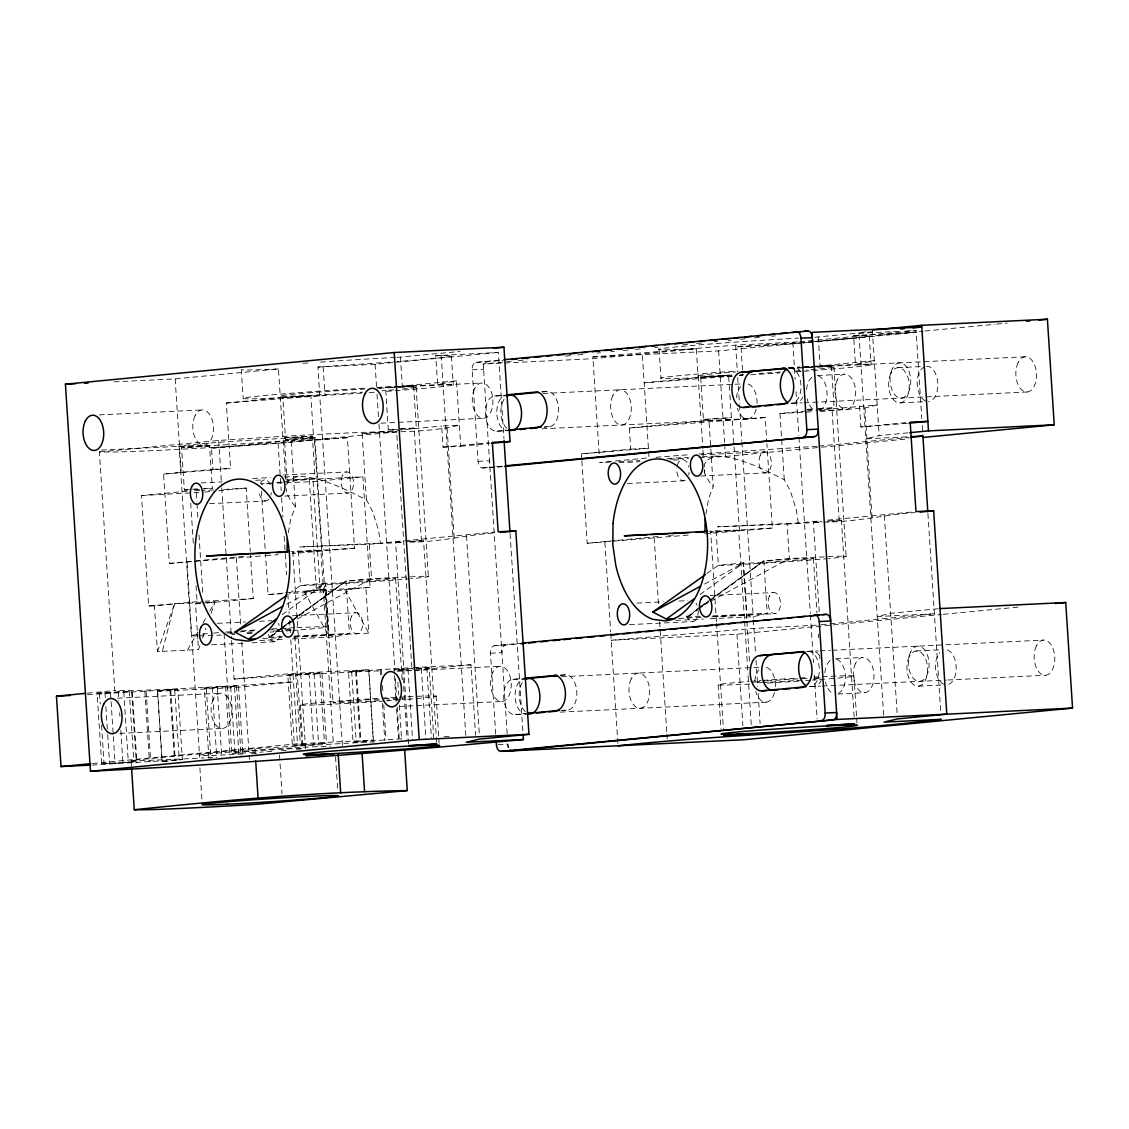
<?xml version="1.0" encoding="UTF-8"?>
<svg xmlns="http://www.w3.org/2000/svg" width="1129" height="1129" viewBox="0 0 1129 1129"><rect width="100%" height="100%" fill="white"/><g stroke="black" fill="none" stroke-linecap="round" stroke-linejoin="round"><path stroke-width="0.75" stroke-dasharray="5 3.75" d="M288.375 532.719L290.717 519.171L295.403 506.455L291.127 440.522L211.532 448.185L212.901 469.297L163.578 474.053L169.364 563.442L264.228 555.722M705.921 514.161L708.546 499.004L713.232 486.303L708.956 420.355L629.361 428.032L630.73 449.144L581.407 453.886L581.745 459.15M157.411 651.574L174.529 603.888L154.447 605.821L157.411 651.574L162.336 651.377L174.529 603.888L204.462 602.449M162.336 651.377L198.492 649.556L200.2 644.631M202.486 638.068L205.901 628.204M211.038 613.428L215.032 601.94L206.226 602.364M187.428 650.163L197.773 632.071M202.952 623.039L206.409 616.998M209.853 610.972L215.032 601.94L202.035 603.182M286.484 484.68L289.236 480.037L298.479 476.24C322.908 477.384 345.051 489.294 366.431 499.808L372.584 511.282L378.568 530.348L380.388 543.105L402.898 540.946M279.978 629.135L268.744 637.306L270.932 636.587L290.365 621.232M697.807 608.968L686.573 617.14L688.761 616.434L699.641 607.247L708.913 602.209M270.932 636.587L279.427 630.307M280.839 629.262L290.76 621.938M292.171 620.894L345.982 581.125L371.54 578.669L424.109 576.242A68.432 1.552 -3.7 0 1 410.787 578.711M688.761 616.434L697.256 610.154M698.668 609.11L708.589 601.771M710 600.727L763.811 560.958L789.369 558.502L841.938 556.075A68.432 1.552 -3.7 0 1 828.615 558.545M282.208 614.712L325.731 583.072L329.103 635.317L335.75 636.812L349.369 633.411L345.982 581.125L349.524 580.856A35.267 0.804 -3.7 0 1 394.896 578.852L386.654 579.756A35.267 0.804 -3.7 0 1 348.762 582.423A35.267 0.804 -3.7 0 1 325.307 583.227L333.041 702.873M281.375 628.119L291.211 620.964M292.623 619.948L345.982 581.125L291.79 620.202M700.036 594.546L743.559 562.919L746.932 615.15L753.579 616.66L767.198 613.259L763.811 560.958L767.353 560.704A35.267 0.804 -3.7 0 1 812.725 558.686L804.483 559.589A35.267 0.804 -3.7 0 1 766.591 562.27A35.267 0.804 -3.7 0 1 743.136 563.075L746.777 619.369M699.204 607.952L709.04 600.797M710.451 599.781L763.811 560.958L709.619 600.049M701.067 606.217L708.193 601.08M289.123 593.628L300.512 585.514L325.731 583.072L285.75 604.721M706.952 573.461L718.34 565.347L743.559 562.919L702.04 585.401M281.813 627.399L371.54 578.669L369.31 544.178L299.764 547L380.388 543.105M710.466 601.362L789.369 558.502L787.139 524.011L717.592 526.834L798.217 522.953L820.727 520.779M798.217 522.953L796.397 510.195L790.413 491.129L784.26 479.656C762.879 469.128 740.737 457.217 716.308 456.074L707.064 459.87L704.313 464.513L704.425 472.91L709.266 481.801L713.232 486.303M366.431 499.808L362.155 433.677C394.529 430.869 427.623 433.056 459.362 425.167L441.679 426.028L443.034 447.14L460.717 446.28L456.497 380.826L437.615 384.566L435.738 355.72L498.369 352.431L503.943 438.645M883.612 715.094L858.929 333.267L865.633 331.658M820.487 411.436L864.941 407.95L877.191 405.001L807.644 410.857M908.069 432.844L879.166 435.625L865.745 438.842L909.057 436.754M409.799 542.089C438.729 542.343 466.7 534.68 495.419 532.888M824.114 522.078C854.766 522.304 884.515 514.655 914.942 512.552M282.829 397.408L310.856 395.658L313.58 437.897L285.566 439.647L282.829 397.408L288.629 397.323M310.856 395.658L291.861 397.154M397.337 429.486L388.305 429.74L385.568 387.515L393.795 386.725M400.908 429.274L416.319 428.004L413.595 385.765L398.184 387.049M187.456 490.042L184.352 490.014L181.614 447.776L209.528 445.955L212.365 488.264L204.151 489.055M209.641 446.026L181.614 447.776M284.367 437.883L312.38 436.133L315.118 478.357L299.693 479.642L287.091 480.107L284.367 437.883L312.38 436.133M285.566 439.647L313.58 437.897M729.927 394.854L731.409 417.73L703.395 419.48L700.657 377.255L728.572 375.421L729.814 393.104M388.305 429.74L396.519 428.949M728.685 375.505L700.657 377.255M818.737 409.121L834.148 407.837L831.424 365.613L816.013 366.897M184.352 490.014L189.446 489.464M287.091 480.107L315.118 478.357M703.395 419.48L731.409 417.73M305.55 748.64L292.848 552.25L293.681 552.109L320.862 550.5L333.45 745.14M320.862 550.5L292.848 552.25M408.627 743.997L395.587 542.357L403.801 541.567M436.641 742.247L423.601 540.608L408.19 541.892M716.463 621.514L710.677 532.084L726.088 530.799L738.691 530.348L744.477 619.765M738.691 530.348L710.677 532.084M819.202 611.622L813.416 522.191L821.63 521.4M854.131 716.83L841.43 520.441L827.247 521.654M87.512 694.66L177.803 689.212L182.348 759.591L162.026 761.666L157.481 691.287L177.803 689.212M348.536 671.797L368.858 669.723L373.403 740.102L353.095 742.176L348.536 671.797L411.478 667.662M92.07 765.053L182.348 759.591M353.095 742.176L403.759 738.634M227.211 633.03L233.054 632.438A35.267 0.804 -3.7 0 1 238.148 632M301.429 748.866L294.26 749.67M804.243 367.221L811.624 366.558M806.967 409.446L814.348 408.797M285.439 630.123L290.633 629.615M412.565 668.326L394.797 669.765L414.682 668.933M398.212 699.034L394.388 699.401A35.267 0.804 -3.7 0 1 387.416 699.994M754.638 682.071L759.831 681.563A35.267 0.804 -3.7 0 1 764.926 681.126M813.303 679.136L820.458 678.346A35.267 0.804 -3.7 0 0 812.753 678.148M114.198 381.828L175.164 378.892L278.44 368.943L285.693 479.232M397.083 357.371L460.082 351.444M342.383 745.38L317.926 367.066L335.835 365.81A105.816 2.399 -3.7 0 0 395.079 361.717M317.926 367.066L375.082 364.3L498.369 352.431M494.079 467.434L482.647 467.985A6.943 4.05 87.2 0 1 478.075 461.352L472.162 369.86A6.943 4.05 87.2 0 1 475.817 362.423L502.095 359.883M475.817 362.423L503.012 360.349M507.147 733.596L483.254 364.018L511.225 361.322M518.225 360.659L526.975 359.812M565.446 356.101L570.695 355.607M577.681 354.929L584.681 354.252M596.916 353.081L600.416 352.742M610.916 351.726L614.416 351.387M623.152 350.554L628.401 350.046M635.401 349.369L644.137 348.522M654.637 347.52L658.136 347.182M682.608 344.825L687.857 344.317M696.607 343.47L701.857 342.962M714.092 341.791L717.592 341.452M728.078 340.436L731.578 340.111M740.328 339.264L745.563 338.756M754.313 337.91L761.313 337.246M771.799 336.23L775.298 335.892M599.146 453.745L592.88 356.976L735.628 345.135L798.005 341.875M732.425 376.155L644.179 382.83L698.145 377.636L696.268 348.776L592.993 358.726L483.254 364.018M814.912 337.204L874.396 331.63M812.908 341.551A105.816 2.399 -3.7 0 1 753.664 345.643L735.755 346.899L801.59 343.301M818.257 337.035L820.12 365.881L874.326 360.673L855.443 364.413L853.566 335.553L916.198 332.265L803.326 343.145M799.741 341.72L916.085 330.515L921.772 418.478M592.88 356.976L718.637 350.907L813.063 341.805M814.813 341.635L923.24 331.192M924.99 331.023L994.945 324.291M996.695 324.122L1007.181 323.106M163.578 474.053L230.584 468.45L226.35 402.997L280.317 397.803M456.497 380.826L402.291 386.047L400.428 357.187M494.53 396.025L505.961 395.475A17.641 10.316 87.2 0 0 496.831 414.061A17.641 10.316 87.2 0 0 508.233 430.671L496.802 431.222A17.641 10.316 87.2 0 1 485.399 414.611A17.641 10.316 87.2 0 1 494.53 396.025L504.804 395.037M541.92 392.017L547.057 391.523A17.641 10.316 87.2 0 1 558.474 408.119A17.641 10.316 87.2 0 1 549.329 426.706L544.192 427.199M788.508 368.266L793.645 367.772A17.641 10.316 87.2 0 1 803.1 375.703M739.354 375.59L742.854 375.251L740.977 346.391M99.38 451.953L218.687 440.465L262.464 437.615A148.153 3.359 -3.7 0 1 382.491 431.814L396.646 431.885L278.115 443.302L233.011 446.223A148.153 3.359 -3.7 0 1 112.985 452.009L99.38 451.953L114.819 690.539L128.41 690.609A148.153 3.359 -3.7 0 0 248.451 684.809L293.54 681.888L234.564 687.575L157.481 691.287M362.155 433.677L441.679 426.028M211.532 448.185L347.393 437.713L354.534 548.214L292.086 553.619M496.802 431.222L507.076 430.234M792.487 403.293L795.917 402.954A17.641 10.316 87.2 0 0 802.846 397.098M784.26 479.656L779.984 413.524L805.908 411.027M443.034 447.14L488.956 442.709M460.717 446.28L489.633 443.499M629.361 428.032L765.222 417.547L766.817 442.102M154.447 605.821L148.647 606.047L141.492 495.56L189.926 490.889M281.657 482.055L260.94 484.045L274.121 483.283M283.393 481.885L309.29 479.388L362.931 476.833L370.072 587.334L320.269 592.132L289.631 593.332M859.508 405.861L860.862 426.974L906.785 422.556M907.462 423.333L860.862 426.974M141.492 495.56L203.178 492.216M204.899 492.046L211.772 491.383M218.659 490.734L246.178 488.081L250.271 551.22M277.409 483.099L313.114 481.631L362.931 476.833M482.647 467.985L494.897 466.813M496.661 466.644L503.661 465.967M497.579 467.096L504.578 466.432M816.987 446.28L699.204 453.985M818.723 446.11L909.014 437.417M699.26 457.739L725.453 456.469L819.894 447.38M821.644 447.211L909.085 438.786M169.364 563.442L245.543 556.103M404.634 540.777L494.671 532.098M581.858 460.9L587.193 543.275L659.915 536.275M668.58 535.442L673.773 534.934M827.656 520.116L914.236 511.776M587.193 543.275L690.765 534.906M704.694 533.848L772.363 528.047L766.93 443.852M148.647 606.047L201.922 601.277M261.406 491.059L268.095 594.546L283.633 593.05M285.355 592.88L325.321 589.366L328.285 635.105L304.195 591.398L325.321 589.366M197.815 639L195.529 603.817L200.412 603.338M304.195 591.398L370.072 587.334M206.889 603.041L253.333 598.568L250.384 552.97M495.716 734.146L490.48 653.211A6.943 4.05 87.2 0 1 494.135 645.774L520.413 643.248M494.135 645.774L521.33 643.713M938.27 608.743L890.654 613.329L877.247 616.547L934.403 613.795L818.059 625M87.356 693.192L114.819 690.539M231.614 640.453L234.112 679.051L292.919 673.392L368.858 669.723M97.122 693.291L131.641 691.244L136.2 761.623L115.059 763.289L101.666 763.67L97.122 693.291L131.641 691.244M287.796 674.93L321.906 672.912L326.45 743.291L305.352 744.942L292.355 745.309L287.796 674.93L321.906 672.912M816.323 625.17L753.96 628.43L611.198 640.256L736.955 634.188L831.381 625.085M833.131 624.916L941.558 614.472M943.308 614.303L1020.249 606.894M208.893 758.49L204.335 688.111L225.617 686.446L238.544 686.093L243.088 756.472M204.335 688.111L238.544 686.093M416.361 668.82L429.218 667.719L433.776 738.098M415.543 670.146L471.047 664.798L475.591 735.177M512.848 679.39L524.279 678.839A17.641 10.316 87.2 0 0 515.149 697.426A17.641 10.316 87.2 0 0 526.566 714.022L515.134 714.572A17.641 10.316 87.2 0 1 503.717 697.976A17.641 10.316 87.2 0 1 512.848 679.39L523.122 678.402M560.238 675.368L565.389 674.874A17.641 10.316 87.2 0 1 576.792 691.484A17.641 10.316 87.2 0 1 567.661 710.07L562.524 710.564M806.826 651.616L811.963 651.123A17.641 10.316 87.2 0 1 821.432 659.068M515.134 714.572L525.408 713.584M810.82 686.644L814.235 686.319A17.641 10.316 87.2 0 0 821.164 680.462M92.536 763.514L297.477 743.771L373.403 740.102M131.416 765.744L131.077 760.466L254.886 748.541L359.685 742.529M101.666 763.67L136.2 761.623M292.355 745.309L326.45 743.291M226.35 402.997L325.025 395.418L323.148 366.558M655.949 457.259L690.553 454.648M265.964 555.595L278.157 554.664M192.565 489.21L199.762 488.73M397.309 386.471L413.595 385.765M815.138 366.304L822.392 365.852M400.047 428.695L416.319 428.004M817.876 408.543L834.148 407.837M199.41 489.379L193.384 489.76M407.329 541.313L423.601 540.608M234.112 679.051L277.889 676.2A148.153 3.359 -3.7 0 1 382.336 670.809M347.393 437.713L340.648 438.137A68.432 1.552 -3.7 0 1 295.981 440.409L291.127 440.522M765.222 417.547L758.476 417.984A68.432 1.552 -3.7 0 1 713.81 420.242L708.956 420.355M246.178 488.081L239.433 488.504A68.432 1.552 -3.7 0 1 222.328 489.506M354.534 548.214L347.803 548.638A68.432 1.552 -3.7 0 1 303.137 550.91L291.353 551.389M772.363 528.047L765.631 528.485A68.432 1.552 -3.7 0 1 720.965 530.743L709.181 531.237M253.333 598.568L246.588 599.005A68.432 1.552 -3.7 0 1 205.083 601.164M252.19 633.27L248.817 633.496A68.432 1.552 -3.7 0 1 243.568 633.806M365.26 388.997L358.641 389.378A68.432 1.552 -3.7 0 0 285.722 394.995A68.432 1.552 -3.7 0 0 305.437 395.573L320.678 394.797A68.432 1.552 -3.7 0 0 362.649 392.172M789.693 368.449L811.765 367.334M731.832 375.901L684.301 378.229A105.816 2.399 -3.7 0 1 738.225 370.905M739.707 375.435L742.854 375.251M750.771 374.786L755.527 374.503A105.816 2.399 -3.7 0 0 779.687 372.937M779.984 413.524L811.68 411.789M369.31 544.178L401.007 542.456M828.827 520.906L841.43 520.441M787.139 524.011L822.349 522.148M268.095 594.546L284.55 593.586M271.962 628.938L295.248 627.653M195.529 603.817L200.285 603.549M395.404 357.456L383.705 358.076A105.816 2.399 -3.7 0 0 318.519 362.211M394.6 387.261L385.695 387.586M803.396 366.77L862.302 364.215A105.816 2.399 -3.7 0 1 802.677 371.314M812.428 367.108L804.582 367.447M203.347 488.518L212.365 488.264M379.217 388.207L396.872 387.374M731.592 374.983L723.266 375.407A68.432 1.552 -3.7 0 1 735.896 371.977M296.941 627.569L322.908 626.609A68.432 1.552 -3.7 0 1 292.919 630.462M858.929 333.267L898.769 331.347M905.684 331.009L916.085 330.515M472.162 369.86L483.593 369.296A6.943 4.05 87.2 0 1 487.248 361.873M376.931 388.066L481.448 383.027M788.734 367.998L799.981 367.659M801.717 367.574L1025.019 356.792M897.809 367.673L924.707 366.375M817.297 375.52L844.196 374.221M542.16 391.749L547.057 391.523M99.211 414.907L201.992 409.94M543.162 393.485L733.342 384.312M735.092 384.227L743.813 383.804M380.939 423.177L483.72 418.224M791.02 403.194L802.253 402.855M804.003 402.771L1027.291 391.989M900.081 402.87L923.621 401.726M819.569 410.702L846.468 409.404M544.432 426.945L549.329 426.706M101.483 450.09L204.264 445.136M541.962 428.837L747.835 418.901M212.901 469.297L230.584 468.45M630.73 449.144L648.413 448.284L581.407 453.886M478.075 461.352L489.506 460.801A6.943 4.05 87.2 0 0 491.016 465.698M283.351 474.984L346.659 471.936M701.18 454.832L764.488 451.769M252.797 478.442L270.367 477.595M284.423 476.918L298.479 476.24M667.112 458.445L688.196 457.428M702.252 456.751L716.308 456.074M610.182 462.029L599.711 462.537L649.02 457.795L642.203 352.22M618.918 461.62L639.875 460.604M669.568 459.164L688.775 458.247M201.16 482.902L222.258 481.885M255.676 480.277L264.468 479.853M618.988 462.749L640.087 461.719M673.505 460.11L682.297 459.686M284.72 496.097L348.028 493.048M700.784 476.029L765.857 472.882M209.557 503.675L265.837 500.966M627.385 483.522L683.666 480.799M292.453 615.757L355.762 612.694M710.282 595.59L773.591 592.527M217.29 623.321L245.43 621.966M259.501 621.289L271.821 620.696M636.883 603.084L663.259 601.813M679.093 601.051L687.886 600.614M268.744 637.306L282.758 636.629M295.036 636.036L349.369 633.411M686.573 617.14L700.587 616.462M712.865 615.869L767.198 613.259M293.822 636.869L368.802 633.143L365.852 587.419M713.401 616.617L774.96 613.654M262.535 638.52L281.798 637.589M294.062 637.01L329.103 635.317M678.614 618.452L701.391 617.351M711.891 616.843L746.932 615.15M259.571 640.496L285.538 639.24M292.467 638.901L335.75 636.812M675.664 620.414L703.367 619.073M710.296 618.748L753.579 616.66M211.631 644.786L243.285 643.248M252.077 642.824L274.94 641.724A10.584 6.195 87.2 0 0 280.387 633.327M629.46 624.619L692.769 621.571M490.48 653.211L501.911 652.661A6.943 4.05 87.2 0 1 505.566 645.223M413.228 667.578L471.047 664.798M415.895 668.1L429.218 667.719M396.985 671.275L499.766 666.308M807.066 651.362L818.299 650.939M820.035 650.854L830.492 650.346M832.228 650.276L1043.337 640.087M916.127 650.967L943.025 649.669M835.615 658.8L862.514 657.501M560.478 675.114L565.389 674.874M117.529 698.188L220.31 693.234M561.494 676.765L762.131 667.084M399.257 706.458L502.038 701.504M809.338 686.559L820.571 686.136M822.321 686.051L946.06 680.081M947.81 679.997L1045.623 675.269M918.399 686.15L941.939 685.021M837.887 693.982L864.786 692.684M561.127 710.381L567.661 710.07M119.801 733.384L222.582 728.417M560.28 712.131L766.154 702.196M444.05 736.701L449.314 736.447M498.03 744.632L507.838 744.152A6.943 4.05 87.2 0 0 508.586 747.652M162.026 761.666L169.04 761.327M696.268 348.776L682.438 349.383A105.816 2.399 -3.7 0 1 677.442 346.801A105.816 2.399 -3.7 0 1 798.302 338.093M278.44 368.943L264.609 369.536A105.816 2.399 -3.7 0 1 242.128 369.86M825.638 365.683L831.424 365.613M811.92 409.502L807.306 409.672M819.202 522.106L813.416 522.191M401.374 542.273L395.587 542.357M817.65 367.094L821.136 366.953A68.432 1.552 -3.7 0 1 806.388 370.072M399.821 387.247L403.307 387.106A68.432 1.552 -3.7 0 1 401.444 389.124M361.393 742.445L374.588 741.922M853.566 335.553L860.425 335.355A105.816 2.399 -3.7 0 1 814.658 341.424M435.738 355.72L442.596 355.522A105.816 2.399 -3.7 0 1 396.829 361.59M198.055 635.909L195.585 635.966A68.432 1.552 -3.7 0 1 200.891 634.244M199.297 635.867L204.151 635.768A68.432 1.552 -3.7 0 0 221.256 635.034M397.93 670.414L412.071 670.471L403.674 540.65M131.077 760.466L139.417 760.494A141.054 3.204 -3.7 0 0 197.942 758.18M295.403 506.455L291.437 501.968L286.597 493.077L286.47 488.829M344.712 589.451L368.802 633.143M922.224 425.52L922.802 434.326M927.911 513.497L940.767 712.328M872.336 330.049L879.166 435.625M884.332 515.501L897.146 713.641M869.245 336.019L871.122 364.879M864.941 407.95L872.082 518.437M833.922 366.869L846.171 556.202M853.905 675.848L856.53 716.308M856.643 718.072L856.982 723.35M832.158 411.097L839.299 521.598M813.43 558.432L816.959 612.976M818.327 634.103L818.553 637.617M819.696 655.215L819.922 658.729M792.798 342.383L795.183 379.33M795.973 391.65L798.824 435.639M798.937 437.403L810.312 613.343M810.424 615.107L813.501 662.61M814.291 674.93L817.142 718.919M735.628 345.135L737.336 371.54M737.731 377.509L739.424 403.857M739.509 404.972L741.809 440.733M741.894 441.919L753.283 618.099M753.396 619.849L755.555 653.211M756.007 660.098L757.714 686.587M758.166 693.531L760.099 723.463M746.89 621.133L749.515 661.608M732.368 420.708L739.523 531.209M744.59 621.514L747.991 674.126M748.104 675.876L751.279 724.973M718.637 350.907L724.55 442.399M724.663 444.149L725.453 456.469M736.955 634.188L742.868 725.679M716.111 530.856L718.34 565.347L723.195 565.234A68.432 1.552 -3.7 0 0 767.861 562.962L785.685 561.819A68.432 1.552 -3.7 0 0 827.077 558.686M716.576 623.264L723.379 728.473M698.159 375.985L702.859 448.679M702.972 450.415L703.522 459.066M704.2 469.452L704.425 472.91M718.143 684.95L720.979 728.939M659.096 349.129L660.973 377.975M654.185 537.672L658.616 606.061M659.632 621.839L666.773 732.312M666.886 734.033L667.225 739.326M604.876 542.428L610.662 631.845M610.775 633.609L617.916 744.067M510.082 533.664L522.939 732.481M507.824 744.082L508.05 747.596M466.503 535.668L479.317 733.808M451.417 356.185L453.293 385.045M447.112 428.103L454.253 538.604M441.213 355.183L465.783 735.261M416.093 387.035L428.343 576.354M436.076 696L438.701 736.475M438.814 738.239L439.153 743.517M414.329 431.264L421.47 541.765M426.833 667.578L431.391 737.957M421.357 668.481L425.915 738.86M396.872 435.385L403.561 538.9M408.021 669.398L412.565 739.777M402.559 669.017L407.117 739.396M395.602 578.598L402.319 682.41M397.874 682.241L398.678 694.561M399.356 705.117L401.628 740.299M375.082 364.3L376.564 387.176M377.015 394.219L378.497 417.095M378.949 424.123L394.882 670.457M395.362 678.571L396.815 700.375M397.182 706.726L399.341 740.144M393.95 668.509L394.289 673.787M394.402 675.551L396.11 701.942M396.575 708.984L398.509 738.888M381.489 669.709L381.828 674.987M382.505 685.557L382.844 690.835M383.761 704.905L386.033 740.102M380.205 669.92L380.656 676.963M382.364 703.353L384.749 740.299M368.746 670.824L373.304 741.203M356.383 670.922L360.941 741.301M355.635 671.6L360.193 741.979M351.627 671.303L356.171 741.682M314.892 437.403L327.128 626.722M335.553 756.924L337.712 790.356M314.539 440.874L321.694 551.375M313.114 481.631L320.269 592.132M309.29 479.388L316.43 589.888M319.944 672.729L324.489 743.122M314.045 673.66L318.59 744.053M309.007 673.265L313.552 743.644M298.282 551.023L300.512 585.514L305.366 585.401A68.432 1.552 -3.7 0 0 350.032 583.128L367.856 581.985A68.432 1.552 -3.7 0 0 409.248 578.852M300.314 705.117L303.038 747.342M294.852 636.008L302.135 748.612A35.267 0.804 -3.7 0 0 278.68 749.416A35.267 0.804 -3.7 0 0 240.787 752.083L232.546 752.987A35.267 0.804 -3.7 0 0 257.934 752.295M295.756 674.168L300.314 744.547M278.115 443.302L280.26 476.636M280.373 478.386L281.177 490.663M281.629 497.677L282.871 516.983M284.127 536.275L285.143 552.067M285.256 553.817L286.611 574.873M287.867 594.179L289.109 613.47M289.56 620.484L290.365 632.762M290.816 639.79L297.477 743.771M289.857 675.1L294.415 745.479M279.512 755.075L282.01 793.786M241.267 369.282L243.144 398.142M254.886 748.541L255.225 753.819M236.356 557.839L240.675 624.464M241.804 642.006L249.396 759.478M236.554 685.91L241.098 756.289M218.687 440.465L221.637 486.077M221.75 487.827L226.181 556.244M226.294 558.008L231.501 638.704M234.564 687.575L238.896 754.426M230.669 686.841L235.227 757.234M224.092 633.595L231.826 753.241M225.617 686.446L230.161 756.825M217.262 687.759L221.82 758.138M212.21 687.349L216.754 757.728M196.291 492.879L196.869 501.657M196.982 503.407L197.885 517.435M199.014 534.977L202.881 594.616M206.325 688.281L210.883 758.674M190.716 503.167L193.327 543.501M196.051 585.598L197.067 601.39M197.928 640.764L198.492 649.556M175.164 378.892L181.261 473.206M187.047 562.581L199.635 757.22M179.116 446.519A68.432 1.552 -3.7 0 0 271.708 441.806A68.432 1.552 -3.7 0 0 302.092 437.473L257.426 439.745A68.432 1.552 -3.7 0 0 179.116 446.519L191.351 635.839M199.889 767.805L202.049 801.237M174.713 689.72L179.271 760.099M170.705 689.41L175.249 759.789M169.943 690.087L174.501 760.466M157.594 690.186L162.139 760.579M146.135 691.089L150.693 761.468M144.851 691.301L149.409 761.68M132.389 692.5L136.934 762.879M129.256 691.089L133.815 761.468M123.781 691.992L128.325 762.371M118.319 691.611L118.884 700.417M119.688 712.738L119.914 716.252M120.831 730.322L122.878 762.004M110.501 692.91L110.967 699.952M111.079 701.702L115.059 763.289M104.983 692.529L105.322 697.807M105.886 706.613L107.594 733.003M107.707 734.767L109.527 762.922M99.493 693.446L100.185 704.002M101.554 725.114L104.051 763.825M379.118 700.615A35.267 0.804 -3.7 0 1 333.747 702.619L342.002 701.716A35.267 0.804 -3.7 0 1 380.755 699.006M384.128 698.823A35.267 0.804 -3.7 0 1 397.69 698.216M401.656 698.145A35.267 0.804 -3.7 0 1 402.63 698.498M399.299 697.172A68.432 1.552 -3.7 0 1 436.471 696.113A68.432 1.552 -3.7 0 1 401.882 699.74M400.118 699.867A68.432 1.552 -3.7 0 1 386.118 700.911M384.382 701.024A68.432 1.552 -3.7 0 1 299.975 705.032A68.432 1.552 -3.7 0 1 378.624 698.357M382.124 698.145A68.432 1.552 -3.7 0 1 395.729 697.355M393.753 389.801A68.432 1.552 -3.7 0 1 381.898 390.761M274.94 641.724A10.584 6.195 87.2 0 1 268.476 634.47M278.129 623.279A10.584 6.195 87.2 0 1 279.258 625.381M268.829 499.258A10.584 6.195 87.2 0 1 258.993 491.002M260.305 483.367A10.584 6.195 87.2 0 1 270.932 487.107M271.285 492.569A10.584 6.195 87.2 0 1 270.833 495.165M395.192 390.705A105.816 2.399 -3.7 0 0 444.473 384.382L385.568 386.922A105.816 2.399 -3.7 0 0 377.396 387.388M391.636 390.973A105.816 2.399 -3.7 0 1 383.112 391.608M374.249 392.243A105.816 2.399 -3.7 0 1 368.844 392.61M361.859 393.09A105.816 2.399 -3.7 0 1 337.698 394.67L266.472 398.396A105.816 2.399 -3.7 0 1 257.271 396.251A105.816 2.399 -3.7 0 1 367.25 387.995M302.925 363.355A105.816 2.399 -3.7 0 1 311.449 362.719M802.056 680.081A35.267 0.804 -3.7 0 1 763.91 682.452M762.512 682.523A35.267 0.804 -3.7 0 1 752.563 682.819M766.803 680.97A35.267 0.804 -3.7 0 1 798.584 678.839M801.957 678.656A35.267 0.804 -3.7 0 1 808.138 678.346M822.335 676.737A68.432 1.552 -3.7 0 1 826.372 679.051M824.763 679.178A68.432 1.552 -3.7 0 1 812.555 680.124M810.735 680.251A68.432 1.552 -3.7 0 1 805.683 680.618M798.697 681.112A68.432 1.552 -3.7 0 1 766.873 683.13M749.712 684.061A68.432 1.552 -3.7 0 1 748.936 681.493M750.616 681.366A68.432 1.552 -3.7 0 1 761.313 680.547M762.978 680.42A68.432 1.552 -3.7 0 1 796.453 678.19M799.953 677.979A68.432 1.552 -3.7 0 1 808.59 677.471M813.557 677.202A68.432 1.552 -3.7 0 1 820.628 676.821M799.727 370.608A68.432 1.552 -3.7 0 1 792.586 371.145M780.478 372.02A68.432 1.552 -3.7 0 1 758.815 373.445M743.475 374.362A68.432 1.552 -3.7 0 1 740.13 374.546M698.244 610.408A10.584 6.195 87.2 0 1 693.573 621.402A10.584 6.195 87.2 0 1 686.305 614.317M695.958 603.126A10.584 6.195 87.2 0 1 697.087 605.215M685.232 480.291A10.584 6.195 87.2 0 1 676.85 468.083M677.301 465.487A10.584 6.195 87.2 0 1 683.116 459.701A10.584 6.195 87.2 0 1 688.761 466.94M689.113 472.402A10.584 6.195 87.2 0 1 688.662 475.013M525.38 711.693A17.641 10.316 87.2 0 1 523.404 681.21M807.842 651.447A17.641 10.316 87.2 0 1 819.259 668.058A17.641 10.316 87.2 0 1 810.128 686.63M507.062 428.413A17.641 10.316 87.2 0 1 505.086 397.93M800.941 371.441A105.816 2.399 -3.7 0 1 792.078 372.076M788.494 367.631A105.816 2.399 -3.7 0 1 800.165 366.939M789.524 368.167A17.641 10.316 87.2 0 1 800.941 384.763A17.641 10.316 87.2 0 1 791.81 403.349M925.963 401.148A17.641 10.316 87.2 0 1 917.256 384.89A17.641 10.316 87.2 0 1 923.776 367.151M926.387 366.304A17.641 10.316 87.2 0 1 937.804 382.9A17.641 10.316 87.2 0 1 928.659 401.487M812.598 408.924A17.641 10.316 87.2 0 1 807.122 398.706M806.529 389.59A17.641 10.316 87.2 0 1 812.993 376.451M818.313 375.943A17.641 10.316 87.2 0 1 827.035 392.2A17.641 10.316 87.2 0 1 820.515 409.926M756.162 409.248A17.641 10.316 87.2 0 1 746.932 418.93A17.641 10.316 87.2 0 1 737.435 408.261M736.489 397.718A17.641 10.316 87.2 0 1 740.582 386.57M748.259 384.058A17.641 10.316 87.2 0 1 757.023 403.392M944.281 684.428A17.641 10.316 87.2 0 1 935.814 670.457A17.641 10.316 87.2 0 1 939.723 652.435M947.4 649.923A17.641 10.316 87.2 0 1 956.178 668.495A17.641 10.316 87.2 0 1 946.991 684.767M830.916 692.204A17.641 10.316 87.2 0 1 825.44 681.987M824.862 672.87A17.641 10.316 87.2 0 1 831.311 659.731M836.631 659.223A17.641 10.316 87.2 0 1 845.353 675.481A17.641 10.316 87.2 0 1 838.833 693.22M774.494 692.529A17.641 10.316 87.2 0 1 765.264 702.21A17.641 10.316 87.2 0 1 755.753 691.541M754.807 680.999A17.641 10.316 87.2 0 1 758.9 669.85M766.577 667.338A17.641 10.316 87.2 0 1 775.341 686.686M286.202 750.362A35.267 0.804 -3.7 0 1 281.347 750.729M271.92 751.406A35.267 0.804 -3.7 0 1 259.712 752.182M278.454 630.716A35.267 0.804 -3.7 0 1 270.17 631.337M251.979 632.536A35.267 0.804 -3.7 0 1 243.314 633.03M234.07 633.468A35.267 0.804 -3.7 0 1 229.751 633.623M240.025 631.859A35.267 0.804 -3.7 0 1 257.341 630.603M268.293 629.926A35.267 0.804 -3.7 0 1 279.893 629.305M284.409 629.093A35.267 0.804 -3.7 0 1 292.707 628.867M213.564 489.958A68.432 1.552 -3.7 0 1 201.414 490.522M199.635 490.593A68.432 1.552 -3.7 0 1 194.781 490.776M291.169 630.589A68.432 1.552 -3.7 0 1 285.778 630.998M282.292 631.252A68.432 1.552 -3.7 0 1 270.156 632.113M234.987 634.3A68.432 1.552 -3.7 0 1 231.699 634.484M202.5 634.089A68.432 1.552 -3.7 0 1 212.054 633.214M213.706 633.073A68.432 1.552 -3.7 0 1 218.899 632.635M225.56 632.099A68.432 1.552 -3.7 0 1 234.536 631.436M241.31 630.942A68.432 1.552 -3.7 0 1 256.692 629.897M256.551 753.142A68.432 1.552 -3.7 0 1 249.565 753.565M242.735 753.946A68.432 1.552 -3.7 0 1 218.518 752.972A68.432 1.552 -3.7 0 1 330.642 746.255M212.802 757.39A141.054 3.204 -3.7 0 1 201.16 758.011M213.381 699.077A17.641 10.316 87.2 0 0 219.887 728.078A17.641 10.316 87.2 0 0 231.078 705.315A17.641 10.316 87.2 0 0 213.381 699.077M492.837 672.164A17.641 10.316 87.2 0 0 499.343 701.165A17.641 10.316 87.2 0 0 510.534 678.402A17.641 10.316 87.2 0 0 492.837 672.164M342.51 475.45A10.584 6.195 87.2 0 0 346.405 492.837A10.584 6.195 87.2 0 0 353.123 479.19A10.584 6.195 87.2 0 0 342.51 475.45M351.613 616.208A10.584 6.195 87.2 0 0 355.508 633.609A10.584 6.195 87.2 0 0 362.226 619.948A10.584 6.195 87.2 0 0 351.613 616.208M474.519 388.884A17.641 10.316 87.2 0 0 481.025 417.871A17.641 10.316 87.2 0 0 492.216 395.108A17.641 10.316 87.2 0 0 474.519 388.884M195.049 415.797A17.641 10.316 87.2 0 0 201.569 444.798A17.641 10.316 87.2 0 0 212.76 422.034A17.641 10.316 87.2 0 0 195.049 415.797M631.21 678.924A17.641 10.316 87.2 0 0 637.716 707.911A17.641 10.316 87.2 0 0 648.907 685.148A17.641 10.316 87.2 0 0 631.21 678.924M910.666 651.997A17.641 10.316 87.2 0 0 917.171 680.999A17.641 10.316 87.2 0 0 928.363 658.235A17.641 10.316 87.2 0 0 910.666 651.997M760.339 455.283A10.584 6.195 87.2 0 0 764.234 472.684A10.584 6.195 87.2 0 0 770.952 459.023A10.584 6.195 87.2 0 0 760.339 455.283M769.442 596.041A10.584 6.195 87.2 0 0 773.337 613.442A10.584 6.195 87.2 0 0 780.054 599.781A10.584 6.195 87.2 0 0 769.442 596.041M892.347 368.717A17.641 10.316 87.2 0 0 898.853 397.718A17.641 10.316 87.2 0 0 910.045 374.955A17.641 10.316 87.2 0 0 892.347 368.717M612.878 395.644A17.641 10.316 87.2 0 0 619.398 424.631A17.641 10.316 87.2 0 0 630.589 401.868A17.641 10.316 87.2 0 0 612.878 395.644M1018.09 362.649A17.641 10.316 87.2 0 0 1024.596 391.65A17.641 10.316 87.2 0 0 1035.787 368.887A17.641 10.316 87.2 0 0 1018.09 362.649M890.88 373.53A17.641 10.316 87.2 0 0 897.386 402.531A17.641 10.316 87.2 0 0 908.577 379.767A17.641 10.316 87.2 0 0 890.88 373.53M837.266 380.064A17.641 10.316 87.2 0 0 843.772 409.065A17.641 10.316 87.2 0 0 854.963 386.301A17.641 10.316 87.2 0 0 837.266 380.064M1036.408 645.929A17.641 10.316 87.2 0 0 1042.914 674.93A17.641 10.316 87.2 0 0 1054.105 652.167A17.641 10.316 87.2 0 0 1036.408 645.929M909.198 656.81A17.641 10.316 87.2 0 0 915.704 685.811A17.641 10.316 87.2 0 0 926.895 663.048A17.641 10.316 87.2 0 0 909.198 656.81M855.584 663.358A17.641 10.316 87.2 0 0 862.09 692.345A17.641 10.316 87.2 0 0 873.281 669.582A17.641 10.316 87.2 0 0 855.584 663.358"/><path stroke-width="1.5" d="M287.26 539.14L287.105 552.095L276.591 552.603M705.089 518.987L704.933 531.928L696.184 532.352M214.044 492.315C194.047 518.564 191.69 554.057 197.956 585.485A81.133 47.446 87.2 0 0 235.072 639.494L247.449 641.074A81.133 47.446 87.2 0 0 286.54 534.793A81.133 47.446 87.2 0 0 214.087 492.315M286.272 595.66L235.001 632.198L248.521 639.197L276.591 618.791M705.526 574.478L652.83 612.045L666.35 619.045L694.42 598.624M235.001 632.198L282.673 606.386M652.83 612.045L700.502 586.233M523.066 734.245L523.404 739.523C379.33 752.987 234.973 763.91 90.461 771.276L65.426 384.185L394.19 352.516L503.943 347.224L510.04 441.538L491.327 443.33M493.415 348.24L503.943 347.224M503.844 359.714L807.799 330.995A6.943 4.05 87.2 0 1 812.372 337.642L800.941 338.192A6.943 4.05 87.2 0 0 796.368 331.545M511.776 359.502L517.026 358.994M522.275 358.5L529.289 357.822M534.539 357.314L541.553 356.637M546.803 356.129L552.053 355.621M557.317 355.113L564.317 354.45M569.581 353.941L576.58 353.264M581.83 352.756L587.094 352.248M592.344 351.74L599.358 351.077M604.608 350.569L611.622 349.891M616.871 349.383L622.121 348.875M627.385 348.367L634.385 347.69M639.635 347.196L646.649 346.518M651.899 346.01L657.163 345.502M664.162 344.825L669.426 344.317M674.676 343.809L681.676 343.145M686.94 342.637L693.94 341.96M699.204 341.452L704.454 340.944M709.704 340.436L716.717 339.773M721.967 339.264L728.981 338.587M734.231 338.079L739.481 337.571M744.745 337.063L751.745 336.386M757.009 335.892L764.008 335.214M769.258 334.706L774.522 334.198M779.772 333.69L786.786 333.013M792.036 332.505L800.8 331.672M804.3 331.333L807.799 330.995M872.336 330.049L921.659 325.307L1047.402 319.239L1054.232 424.8L923.07 437.445M900.716 329.089L904.23 328.751M912.994 327.904L921.772 327.057L812.019 332.349L837.055 719.455L508.29 751.124M1026.416 321.257L1029.916 320.918M1038.666 320.072L1047.402 319.239M506.512 394.868L535.626 392.073A17.641 10.316 87.2 0 1 547.043 408.67A17.641 10.316 87.2 0 1 537.898 427.256L508.798 430.064M748.287 407.23L743.39 407.47A17.641 10.316 87.2 0 1 731.973 390.86A17.641 10.316 87.2 0 1 741.104 372.274L785.474 368.167M505.961 395.475L538.491 392.342M741.104 372.274L785.078 368.59M743.39 407.47L787.746 403.349M509.955 430.502L515.092 430.008M520.229 429.514L525.366 429.02M530.503 428.526L537.348 427.863M759.958 406.426L754.821 406.92A17.641 10.316 87.2 0 1 743.404 390.309A17.641 10.316 87.2 0 1 752.535 371.723M765.095 405.932L771.94 405.269M777.077 404.775L783.921 404.111M909.155 423.177L927.869 421.371L910.186 422.218L915.958 511.606L933.655 510.76L946.808 714.149L897.484 718.905L884.078 722.123L941.233 719.356C833.837 732.481 725.566 734.231 618.029 745.817M505.411 465.797L814.63 436.57A6.943 4.05 87.2 0 0 818.285 429.133L806.854 429.683A6.943 4.05 87.2 0 1 803.199 437.121M504.578 466.432L814.63 436.57M909.776 432.675L928.475 430.869L1054.232 424.8M910.75 437.248L922.915 436.076L927.798 511.733M500.514 532.394L515.826 530.912L528.979 734.316L479.656 739.072L466.235 742.289L523.404 739.523M920.05 512.072L933.655 510.76M522.162 643.078L826.132 614.359A6.943 4.05 87.2 0 1 830.69 620.992L819.259 621.543A6.943 4.05 87.2 0 0 814.701 614.91M521.33 643.713L524.844 643.375M528.344 643.036L535.344 642.359M540.608 641.851L547.607 641.173M552.871 640.679L559.871 640.002M563.371 639.663L570.385 638.986M575.635 638.478L582.649 637.8M587.899 637.306L594.912 636.629M600.162 636.121L605.412 635.613M610.676 635.105L617.676 634.427M622.926 633.919L629.94 633.256M635.19 632.748L640.453 632.24M645.703 631.732L652.717 631.055M657.967 630.546L664.967 629.869M670.231 629.375L677.231 628.698M680.731 628.359L687.744 627.682M692.994 627.174L700.008 626.496M705.258 625.988L712.272 625.325M715.772 624.986L722.772 624.309M728.036 623.801L735.035 623.123M740.299 622.615L747.299 621.952M752.549 621.444L757.813 620.936M763.063 620.428L770.077 619.75M775.327 619.242L782.341 618.565M787.59 618.071L792.84 617.563M798.104 617.055L805.104 616.378M810.354 615.869L819.118 615.023M822.618 614.684L826.132 614.359M90.334 765.137L61.008 766.549L56.45 696.17L85.635 693.361M1055.234 603.521L1065.72 602.519L1072.55 708.095L743.771 739.749L500.966 751.349A6.943 4.05 87.2 0 1 496.407 744.717L496.167 741.188M524.844 678.233L557.218 675.269M766.605 690.595L761.708 690.821A17.641 10.316 87.2 0 1 750.291 674.225A17.641 10.316 87.2 0 1 759.436 655.639L803.792 651.518M524.279 678.839L556.823 675.707M759.436 655.639L803.396 651.955M527.116 713.429L559.49 710.466M761.708 690.821L806.078 686.714M528.273 713.867L531.703 713.528M536.839 713.034L545.392 712.216M548.821 711.877L555.666 711.228M778.276 689.777L773.139 690.271A17.641 10.316 87.2 0 1 761.722 673.674A17.641 10.316 87.2 0 1 770.867 655.088M783.413 689.283L790.272 688.634M795.409 688.125L802.253 687.476M61.008 766.549L90.786 763.684M90.461 771.276L419.226 739.608L528.979 734.316M500.966 751.349L832.948 719.921A6.943 4.05 87.2 0 0 836.603 712.498L825.172 713.048A6.943 4.05 87.2 0 1 821.517 720.471M131.529 767.508L134.266 809.733C224.996 800.292 316.007 791.979 407.273 790.582L404.662 750.108M407.273 790.582L256.89 804.257A141.054 3.204 -3.7 0 1 142.607 809.761L134.266 809.733M289.617 551.488L206.508 555.99L248.563 553.958M707.446 531.322L624.337 535.823L647.115 534.723M65.426 384.185L75.869 383.677M84.59 383.267L88.062 383.098M537.898 427.256L541.172 427.101M510.04 441.538L492.357 442.385L498.129 531.773L515.826 530.912M910.778 436.669L922.915 436.076M252.063 553.789L269.591 552.942M650.629 534.553L668.142 533.707M673.406 533.452L689.17 532.69M248.521 639.197L255.521 638.859M666.35 619.045L675.1 618.621M939.977 608.587L1065.72 602.519M56.45 696.17L70.252 695.492M837.055 719.455L1072.55 708.095M921.659 325.307L928.475 430.869M800.941 338.192L806.854 429.683M819.259 621.543L825.172 713.048M504.056 440.409L509.969 531.9M394.19 352.516L419.226 739.608M362.07 753.001L364.568 791.711M338.178 754.144L340.676 792.854M255.676 760.861L258.075 797.808M525.775 679.221A17.641 10.316 87.2 0 1 539.803 694.97A17.641 10.316 87.2 0 1 527.963 713.203M804.836 684.767A17.641 10.316 87.2 0 1 798.655 667.719A17.641 10.316 87.2 0 1 805.231 652.308M507.457 395.94A17.641 10.316 87.2 0 1 520.836 407.16A17.641 10.316 87.2 0 1 514.965 429.415M512.34 430.276A17.641 10.316 87.2 0 1 509.645 429.923M786.518 401.487A17.641 10.316 87.2 0 1 780.337 384.439A17.641 10.316 87.2 0 1 786.913 369.014M782.199 368.322A17.641 10.316 87.2 0 1 793.616 384.918A17.641 10.316 87.2 0 1 784.486 403.505M553.944 675.424A17.641 10.316 87.2 0 1 565.361 692.035A17.641 10.316 87.2 0 1 556.23 710.621M800.532 651.673A17.641 10.316 87.2 0 1 811.949 668.283A17.641 10.316 87.2 0 1 802.804 686.869M512.397 750.799A6.943 4.05 87.2 0 1 510.266 750.093M613.033 523.433L612.779 544.531L615.785 565.319A81.133 47.446 87.2 0 0 652.901 619.341L665.277 620.922A81.133 47.446 87.2 0 0 704.341 514.626A81.133 47.446 87.2 0 0 631.873 472.162C620.484 486.924 615.023 505.058 613.033 523.433M306.834 755.513L306.001 755.654L334.015 753.904L306.834 755.513M409.587 745.62L408.74 745.761L436.754 744.011L409.587 745.62M724.663 735.36L723.83 735.487L751.843 733.737L724.663 735.36M827.416 725.453L826.569 725.594L854.582 723.844L827.416 725.453M328.61 753.805A68.432 1.552 -3.7 0 0 438.871 745.704A68.432 1.552 -3.7 0 0 346.674 749.981A68.432 1.552 -3.7 0 0 328.61 753.805M273.91 478.752A10.584 6.195 87.2 0 0 277.819 496.153A10.584 6.195 87.2 0 0 284.536 482.492A10.584 6.195 87.2 0 0 273.91 478.752M283.012 619.511A10.584 6.195 87.2 0 0 286.921 636.911A10.584 6.195 87.2 0 0 293.639 623.25A10.584 6.195 87.2 0 0 283.012 619.511M200.821 627.428A10.584 6.195 87.2 0 0 204.73 644.828A10.584 6.195 87.2 0 0 211.448 631.167A10.584 6.195 87.2 0 0 200.821 627.428M191.718 486.67A10.584 6.195 87.2 0 0 195.627 504.07A10.584 6.195 87.2 0 0 202.345 490.409A10.584 6.195 87.2 0 0 191.718 486.67M103.628 704.383A17.641 10.316 87.2 0 0 110.134 733.37A17.641 10.316 87.2 0 0 121.325 710.607A17.641 10.316 87.2 0 0 103.628 704.383M383.084 677.456A17.641 10.316 87.2 0 0 389.59 706.458A17.641 10.316 87.2 0 0 400.781 683.694A17.641 10.316 87.2 0 0 383.084 677.456M85.31 421.089A17.641 10.316 87.2 0 0 91.816 450.09A17.641 10.316 87.2 0 0 103.007 427.327A17.641 10.316 87.2 0 0 85.31 421.089M364.766 394.176A17.641 10.316 87.2 0 0 371.272 423.177A17.641 10.316 87.2 0 0 382.463 400.414A17.641 10.316 87.2 0 0 364.766 394.176M746.438 733.638A68.432 1.552 -3.7 0 0 856.699 725.538A68.432 1.552 -3.7 0 0 764.502 729.814A68.432 1.552 -3.7 0 0 746.438 733.638M691.738 458.6A10.584 6.195 87.2 0 0 695.647 475.986A10.584 6.195 87.2 0 0 702.365 462.34A10.584 6.195 87.2 0 0 691.738 458.6M700.841 599.358A10.584 6.195 87.2 0 0 704.75 616.759A10.584 6.195 87.2 0 0 711.468 603.098A10.584 6.195 87.2 0 0 700.841 599.358M618.65 607.275A10.584 6.195 87.2 0 0 622.559 624.662A10.584 6.195 87.2 0 0 629.276 611.015A10.584 6.195 87.2 0 0 618.65 607.275M609.547 466.517A10.584 6.195 87.2 0 0 613.456 483.904A10.584 6.195 87.2 0 0 620.174 470.243A10.584 6.195 87.2 0 0 609.547 466.517M227.395 804.173A68.432 1.552 -3.7 0 0 337.656 796.072A68.432 1.552 -3.7 0 0 245.459 800.348A68.432 1.552 -3.7 0 0 227.395 804.173"/></g></svg>
